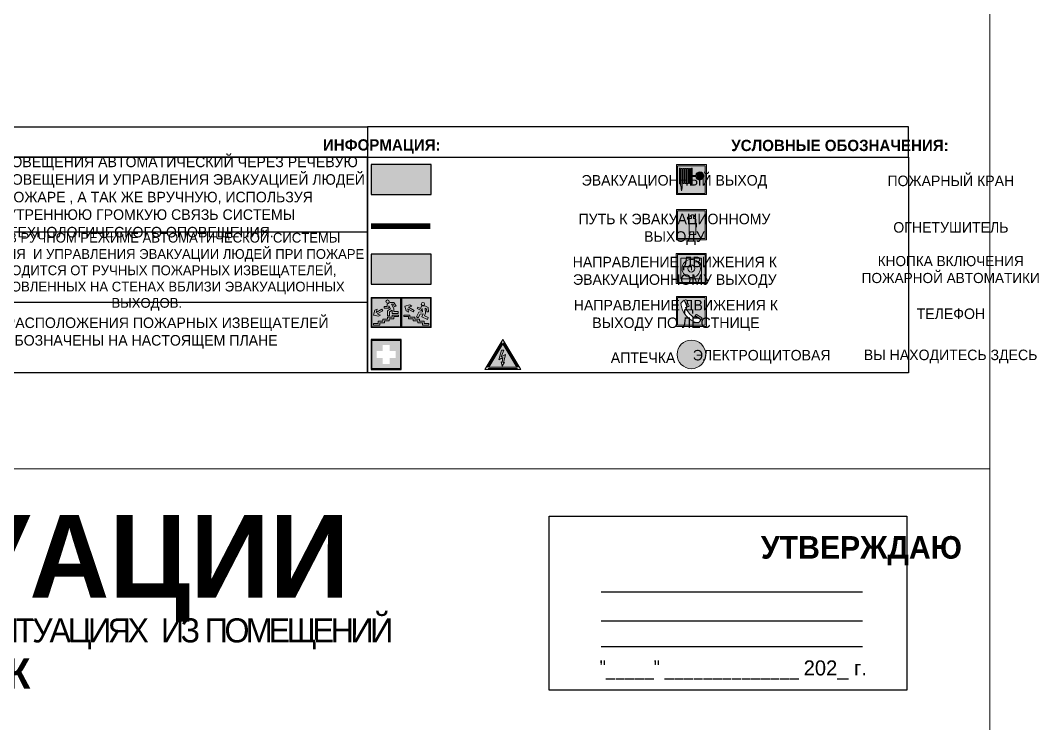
# Model space of a CAD drawing. Header units: millimetres. Extents: x 13114 to 67229, y 22859 to 38520.
# Drawn here: x 32596.1 to 32866.7, y 35090.3 to 35277.3 of the extents above; entities that cross this region are included whole.
import ezdxf

# ---------------------------------------------------------------- set-up
doc = ezdxf.new("R2010")
doc.units = ezdxf.units.MM
doc.layers.add('План_Штампы', color=7, linetype='Continuous')
doc.styles.add('обычный', font='arial.ttf')

# ---------------------------------------------------------------- blocks, each defined once
blk = doc.blocks.new('A$C3E6D3DDE')
at = {"lineweight": 5}
h = blk.add_hatch(color=40, dxfattribs=at)
h.paths.add_polyline_path([(24.1, 1.45), (16.46, -11.35), (31.74, -11.35)])
h.paths.add_polyline_path([(24.09, -0.46), (30.03, -10.41), (18.14, -10.41)], flags=16)
h.paths.add_polyline_path([(24.54, -3.08), (23.41, -6.02), (25.13, -5.01), (24.33, -8.5), (24.82, -8.27), (23.79, -9.86), (23.4, -8.04), (23.8, -8.43), (24.04, -6.29), (22.39, -7.25), (23.44, -3.08)], flags=0)
h = blk.add_hatch(color=256, dxfattribs=at)
h.paths.add_polyline_path([(24.37, 0.03, 0.567511), (23.82, 0.03), (17.59, -10.4, 0.582454), (17.86, -10.88), (30.32, -10.88, 0.582149), (30.6, -10.4)])
h.paths.add_polyline_path([(24.09, -0.46), (18.14, -10.41), (30.03, -10.41)], flags=16)
h.paths.add_polyline_path([(24.54, -3.08), (23.41, -6.02), (25.13, -5.01), (24.33, -8.5), (24.82, -8.27), (23.79, -9.86), (23.4, -8.04), (23.8, -8.43), (24.04, -6.29), (22.39, -7.25), (23.44, -3.08)], flags=0)
h = blk.add_hatch(color=40, dxfattribs=at)
h.paths.add_polyline_path([(24.09, -0.46), (18.14, -10.41), (30.03, -10.41)])
h.paths.add_polyline_path([(24.82, -8.27), (23.79, -9.86), (23.4, -8.04), (23.8, -8.43), (24.04, -6.29), (22.39, -7.25), (23.44, -3.08), (24.54, -3.08), (23.41, -6.02), (25.13, -5.01), (24.33, -8.5)], flags=16)
at = {"color": 40, "lineweight": 5}
for p, q in [((16.46, -11.35), (24.1, 1.45)), ((24.1, 1.45), (31.74, -11.35))]:
    blk.add_line(p, q, dxfattribs=at)
at = {"lineweight": 5}
for p, q in [((17.59, -10.4), (23.82, 0.03)), ((24.37, 0.03), (30.6, -10.4)), ((18.14, -10.41), (24.09, -0.46)), ((23.44, -3.08), (22.39, -7.25)), ((23.41, -6.02), (24.54, -3.08)), ((24.54, -3.08), (23.44, -3.08)), ((24.09, -0.46), (30.03, -10.41)), ((22.39, -7.25), (24.04, -6.29)), ((23.8, -8.43), (23.4, -8.04)), ((23.4, -8.04), (23.79, -9.86)), ((25.13, -5.01), (23.41, -6.02)), ((23.79, -9.86), (24.82, -8.27)), ((24.04, -6.29), (23.8, -8.43)), ((24.33, -8.5), (25.13, -5.01)), ((24.82, -8.27), (24.33, -8.5)), ((17.86, -10.88), (30.32, -10.88)), ((18.14, -10.41), (30.03, -10.41))]:
    blk.add_line(p, q, dxfattribs=at)
at = {"color": 50, "lineweight": 5}
blk.add_line((31.74, -11.35), (16.46, -11.35), dxfattribs=at)
blk = doc.blocks.new('A$C7B4425F7')
at = {"true_color": 0xffffff}
blk.add_hatch(color=7, dxfattribs=at).paths.add_polyline_path([(0, 0), (-16, 0), (-16, -8), (0, -8)])
h = blk.add_hatch(color=126)
h.paths.add_polyline_path([(-0.2, -0.2), (-15.8, -0.2), (-15.8, -7.8), (-0.2, -7.8)])
h.paths.add_polyline_path([(-11.76, -2.03), (-11.76, -3.66), (-11.17, -3.66, -0.568275), (-11.17, -6.18), (-12.58, -6.18), (-12.58, -2.03)], flags=16)
h.paths.add_polyline_path([(-13.33, -4.12, -0.495768), (-13.59, -6.18), (-15.03, -6.18), (-15.03, -2.03), (-13.59, -2.03, -0.487973)], flags=16)
h.paths.add_polyline_path([(-10.25, -2.03), (-9.48, -2.03), (-9.48, -6.18), (-10.25, -6.18)], flags=16)
h.paths.add_polyline_path([(-13.84, -3.69), (-14.24, -3.69), (-14.24, -3.03), (-13.9, -3.03, -0.692621)], flags=0)
h.paths.add_polyline_path([(-9.15, -2.03), (-8.4, -2.03), (-8.04, -3.07), (-7.68, -2.03), (-6.93, -2.03), (-7.64, -4.1), (-6.93, -6.18), (-7.68, -6.18), (-8.04, -5.14), (-8.4, -6.18), (-9.15, -6.18), (-8.44, -4.1)], flags=16)
h.paths.add_polyline_path([(-11.76, -4.46), (-11.42, -4.46, -0.692621), (-11.36, -5.12), (-11.76, -5.12)], flags=0)
h.paths.add_polyline_path([(-13.9, -5.2), (-14.24, -5.2), (-14.24, -4.55), (-13.84, -4.55, -0.708038)], flags=0)
edge = h.paths.add_edge_path(flags=16)
edge.add_ellipse((-5.51, -4.08), major_axis=(0, 2.05), ratio=0.586184, start_angle=0, end_angle=360)
edge = h.paths.add_edge_path(flags=0)
edge.add_ellipse((-5.51, -4.08), major_axis=(0, 1.14), ratio=0.454828, start_angle=0, end_angle=360)
h.paths.add_polyline_path([(-4.13, -4.96, 0.377264), (-3.48, -4.52, 0.0555), (-3.16, -2.03), (-1.66, -2.03), (-1.66, -4.96), (-0.96, -4.96), (-0.96, -7.01), (-1.75, -7.01), (-1.75, -6.18), (-3.3, -6.18), (-3.3, -7.02), (-4.13, -7.02)], flags=16)
h.paths.add_polyline_path([(-2.73, -2.91), (-2.28, -2.91), (-2.28, -4.96), (-3.05, -4.96, 0.079136)], flags=0)
at = {"color": 126}
blk.add_lwpolyline([(-16, -8), (0, -8), (0, 0), (-16, 0)], close=True, dxfattribs=at)
blk = doc.blocks.new('A$C37112FD5')
at = {"true_color": 0xf5f5ff}
h = blk.add_hatch(color=7, dxfattribs=at)
h.dxf.hatch_style = 1
h.paths.add_polyline_path([(12.8, -7.4), (0, -7.4), (0, -20.2), (12.8, -20.2)])
h.paths.add_polyline_path([(12.29, -7.91), (12.29, -19.69), (0.51, -19.69), (0.51, -7.91)], flags=16)
h.paths.add_polyline_path([(4.98, -9.04, -0.42597), (5.17, -9.22), (5.17, -12.25), (5.17, -15.29, -0.432244), (4.98, -15.47), (4.83, -15.47, -0.42597), (4.64, -15.29), (4.64, -12.25), (4.64, -9.22, -0.432244), (4.83, -9.04)], flags=0)
h.paths.add_polyline_path([(4.28, -9.22), (4.28, -12.25), (4.28, -15.29, -0.432244), (4.09, -15.47), (3.94, -15.47, -0.42597), (3.75, -15.29), (3.75, -12.25), (3.75, -9.22, -0.432244), (3.94, -9.04), (4.09, -9.04, -0.42597)], flags=0)
h.paths.add_polyline_path([(5.72, -9.04), (5.87, -9.04, -0.42597), (6.06, -9.22), (6.06, -12.25), (6.06, -15.29, -0.432244), (5.87, -15.47), (5.72, -15.47, -0.42597), (5.53, -15.29), (5.53, -12.25), (5.53, -9.22, -0.432244)], flags=0)
h.paths.add_polyline_path([(6.42, -8.9), (6.5, -8.9, -0.42597), (6.69, -9.08), (6.69, -12.03), (8.21, -12.03, -15.824349), (8.21, -12.47), (6.69, -12.47), (6.69, -15.42, -0.432244), (6.5, -15.6), (6.42, -15.6)], flags=0)
h.paths.add_polyline_path([(3.39, -9.22), (3.39, -12.25), (3.39, -15.29, -0.432244), (3.2, -15.47), (3.05, -15.47, -0.42597), (2.85, -15.29), (2.85, -12.25), (2.85, -9.22, -0.432244), (3.05, -9.04), (3.2, -9.04, -0.42597)], flags=0)
h.paths.add_polyline_path([(2.5, -9.22), (2.5, -16.71), (1.96, -16.71), (1.96, -9.22, -0.432244), (2.15, -9.04), (2.31, -9.04, -0.42597)], flags=0)
h.paths.add_polyline_path([(1.61, -8.9), (1.61, -15.6), (1.57, -15.6, -0.42597), (1.37, -15.42), (1.37, -12.03), (1.37, -9.09, -0.432244), (1.57, -8.9)], flags=0)
h.paths.add_polyline_path([(9.76, -10.81), (9.76, -12.03), (8.49, -12.03, -0.336371)], flags=0)
h.paths.add_polyline_path([(8.49, -12.47), (9.76, -12.47), (9.76, -13.7, -0.336371)], flags=0)
h.paths.add_polyline_path([(10.11, -10.81, -0.336371), (11.38, -12.03), (10.11, -12.03)], flags=0)
h.paths.add_polyline_path([(10.11, -12.47), (11.38, -12.47, -0.336371), (10.11, -13.7)], flags=0)
h.paths.add_polyline_path([(2.5, -16.84), (2.5, -17.05), (1.97, -17.05), (1.97, -16.84)], flags=0)
h.paths.add_polyline_path([(2.5, -17.24, -0.033778), (2.24, -18.6, -0.033778), (1.97, -17.24)], flags=0)
h = blk.add_hatch(color=242)
h.dxf.hatch_style = 1
h.paths.add_polyline_path([(12.29, -7.91), (0.51, -7.91), (0.51, -19.69), (12.29, -19.69)])
h.paths.add_polyline_path([(6.42, -15.6), (6.42, -8.9), (6.5, -8.9, -0.42597), (6.69, -9.08), (6.69, -12.03), (8.21, -12.03, -15.824349), (8.21, -12.47), (6.69, -12.47), (6.69, -15.42, -0.432244), (6.5, -15.6)], flags=16)
h.paths.add_polyline_path([(5.87, -15.47), (5.72, -15.47, -0.42597), (5.53, -15.29), (5.53, -12.25), (5.53, -9.22, -0.432244), (5.72, -9.04), (5.87, -9.04, -0.42597), (6.06, -9.22), (6.06, -12.25), (6.06, -15.29, -0.432244)], flags=16)
h.paths.add_polyline_path([(4.98, -15.47), (4.83, -15.47, -0.42597), (4.64, -15.29), (4.64, -12.25), (4.64, -9.22, -0.432244), (4.83, -9.04), (4.98, -9.04, -0.42597), (5.17, -9.22), (5.17, -12.25), (5.17, -15.29, -0.432244)], flags=16)
h.paths.add_polyline_path([(4.09, -15.47), (3.94, -15.47, -0.42597), (3.75, -15.29), (3.75, -12.25), (3.75, -9.22, -0.432244), (3.94, -9.04), (4.09, -9.04, -0.42597), (4.28, -9.22), (4.28, -12.25), (4.28, -15.29, -0.432244)], flags=16)
h.paths.add_polyline_path([(3.2, -15.47), (3.05, -15.47, -0.42597), (2.85, -15.29), (2.85, -12.25), (2.85, -9.22, -0.432244), (3.05, -9.04), (3.2, -9.04, -0.42597), (3.39, -9.22), (3.39, -12.25), (3.39, -15.29, -0.432244)], flags=16)
h.paths.add_polyline_path([(2.5, -17.05), (1.97, -17.05), (1.97, -16.84), (2.5, -16.84)], flags=16)
h.paths.add_polyline_path([(2.5, -17.24, -0.033778), (2.24, -18.6, -0.033778), (1.97, -17.24)], flags=16)
h.paths.add_polyline_path([(2.5, -16.71), (1.96, -16.71), (1.96, -9.22, -0.432244), (2.15, -9.04), (2.31, -9.04, -0.42597), (2.5, -9.22)], flags=16)
h.paths.add_polyline_path([(1.61, -15.6), (1.57, -15.6, -0.42597), (1.37, -15.42), (1.37, -12.03), (1.37, -9.09, -0.432244), (1.57, -8.9), (1.61, -8.9)], flags=16)
h.paths.add_polyline_path([(8.49, -12.47), (9.76, -12.47), (9.76, -13.7, -0.336371)], flags=0)
h.paths.add_polyline_path([(10.11, -13.7), (10.11, -12.47), (11.38, -12.47, -0.336371)], flags=0)
h.paths.add_polyline_path([(8.49, -12.03, -0.336371), (9.76, -10.81), (9.76, -12.03)], flags=0)
h.paths.add_polyline_path([(10.11, -12.03), (10.11, -10.81, -0.336371), (11.38, -12.03)], flags=0)
h = blk.add_hatch(color=7, dxfattribs=at)
h.dxf.hatch_style = 1
h.paths.add_polyline_path([(1.61, -8.9), (1.57, -8.9, 0.432244), (1.37, -9.09), (1.37, -12.03), (1.37, -15.42, 0.42597), (1.57, -15.6), (1.61, -15.6)])
h.paths.add_polyline_path([(2.5, -9.22, 0.42597), (2.31, -9.04), (2.15, -9.04, 0.432244), (1.96, -9.22), (1.96, -16.71), (2.5, -16.71)])
h.paths.add_polyline_path([(2.5, -16.84), (1.97, -16.84), (1.97, -17.05), (2.5, -17.05)])
h.paths.add_polyline_path([(2.5, -17.24), (1.97, -17.24, 0.033778), (2.24, -18.6, 0.033778)])
h.paths.add_polyline_path([(3.39, -12.25), (3.39, -9.22, 0.42597), (3.2, -9.04), (3.05, -9.04, 0.432244), (2.85, -9.22), (2.85, -12.25), (2.85, -15.29, 0.42597), (3.05, -15.47), (3.2, -15.47, 0.432244), (3.39, -15.29)])
h.paths.add_polyline_path([(4.28, -12.25), (4.28, -9.22, 0.42597), (4.09, -9.04), (3.94, -9.04, 0.432244), (3.75, -9.22), (3.75, -12.25), (3.75, -15.29, 0.42597), (3.94, -15.47), (4.09, -15.47, 0.432244), (4.28, -15.29)])
h.paths.add_polyline_path([(5.17, -12.25), (5.17, -9.22, 0.42597), (4.98, -9.04), (4.83, -9.04, 0.432244), (4.64, -9.22), (4.64, -12.25), (4.64, -15.29, 0.42597), (4.83, -15.47), (4.98, -15.47, 0.432244), (5.17, -15.29)])
h.paths.add_polyline_path([(6.06, -12.25), (6.06, -9.22, 0.42597), (5.87, -9.04), (5.72, -9.04, 0.432244), (5.53, -9.22), (5.53, -12.25), (5.53, -15.29, 0.42597), (5.72, -15.47), (5.87, -15.47, 0.432244), (6.06, -15.29)])
h.paths.add_polyline_path([(6.69, -12.47), (8.21, -12.47, 15.824349), (8.21, -12.03), (6.69, -12.03), (6.69, -9.08, 0.42597), (6.5, -8.9), (6.42, -8.9), (6.42, -15.6), (6.5, -15.6, 0.432244), (6.69, -15.42)])
h.paths.add_polyline_path([(8.49, -12.47), (9.76, -12.47), (9.76, -13.7, -0.336371)], flags=16)
h.paths.add_polyline_path([(8.49, -12.03, -0.336371), (9.76, -10.81), (9.76, -12.03)], flags=16)
h.paths.add_polyline_path([(10.11, -12.47), (11.38, -12.47, -0.336371), (10.11, -13.7)], flags=16)
h.paths.add_polyline_path([(10.11, -12.03), (10.11, -10.81, -0.336371), (11.38, -12.03)], flags=16)
h = blk.add_hatch(color=242)
h.dxf.hatch_style = 1
h.paths.add_polyline_path([(9.76, -10.81, 0.336371), (8.49, -12.03), (9.76, -12.03)])
h.paths.add_polyline_path([(10.11, -10.81), (10.11, -12.03), (11.38, -12.03, 0.336371)])
h.paths.add_polyline_path([(11.38, -12.47), (10.11, -12.47), (10.11, -13.7, 0.336371)])
h.paths.add_polyline_path([(9.76, -12.47), (8.49, -12.47, 0.336371), (9.76, -13.7)])
at = {"color": 242, "lineweight": 5}
for p, q in [((0, -20.2), (0, -7.4)), ((0, -7.4), (12.8, -7.4)), ((12.8, -20.2), (12.8, -7.4)), ((1.37, -12.03), (1.37, -9.08)), ((1.37, -12.03), (1.37, -15.42)), ((1.57, -8.9), (1.61, -8.9)), ((1.61, -8.9), (1.61, -15.6)), ((1.96, -16.71), (1.96, -9.22)), ((2.15, -9.04), (2.31, -9.04)), ((2.5, -16.71), (2.5, -9.22)), ((2.85, -12.25), (2.85, -9.22)), ((2.85, -12.25), (2.85, -15.29)), ((3.05, -9.04), (3.2, -9.04)), ((3.39, -12.25), (3.39, -9.22)), ((3.39, -12.25), (3.39, -15.29)), ((3.75, -12.25), (3.75, -9.22)), ((3.75, -12.25), (3.75, -15.29)), ((3.94, -9.04), (4.09, -9.04)), ((4.28, -12.25), (4.28, -9.22)), ((4.28, -12.25), (4.28, -15.29)), ((4.64, -12.25), (4.64, -9.22)), ((4.64, -12.25), (4.64, -15.29)), ((4.83, -9.04), (4.98, -9.04)), ((5.17, -12.25), (5.17, -9.22)), ((5.17, -12.25), (5.17, -15.29)), ((5.53, -12.25), (5.53, -9.22)), ((5.53, -12.25), (5.53, -15.29)), ((5.72, -9.04), (5.87, -9.04)), ((6.06, -12.25), (6.06, -9.22)), ((6.06, -12.25), (6.06, -15.29)), ((6.42, -8.9), (6.42, -15.6)), ((6.5, -8.9), (6.42, -8.9)), ((6.69, -12.03), (6.69, -9.08)), ((8.21, -12.03), (6.69, -12.03)), ((8.21, -12.47), (6.69, -12.47)), ((6.69, -12.47), (6.69, -15.42)), ((9.76, -12.03), (8.49, -12.03)), ((9.76, -12.47), (8.49, -12.47)), ((9.76, -10.81), (9.76, -12.03)), ((9.76, -12.47), (9.76, -13.7)), ((10.11, -10.81), (10.11, -12.03)), ((11.38, -12.03), (10.11, -12.03)), ((11.38, -12.47), (10.11, -12.47)), ((10.11, -12.47), (10.11, -13.7)), ((1.57, -15.6), (1.61, -15.6)), ((1.96, -16.71), (2.5, -16.71)), ((1.97, -16.84), (2.5, -16.84)), ((1.97, -17.05), (1.97, -16.84)), ((2.5, -17.05), (1.97, -17.05)), ((1.97, -17.24), (2.5, -17.24)), ((2.5, -16.84), (2.5, -17.05)), ((3.05, -15.47), (3.2, -15.47)), ((3.94, -15.47), (4.09, -15.47)), ((4.83, -15.47), (4.98, -15.47)), ((5.72, -15.47), (5.87, -15.47)), ((6.42, -15.6), (6.5, -15.6)), ((0, -20.2), (12.8, -20.2))]:
    blk.add_line(p, q, dxfattribs=at)
blk.add_lwpolyline([(0.51, -7.91), (12.29, -7.91), (12.29, -19.69), (0.51, -19.69)], close=True, dxfattribs=at)
for centre, radius, start, end in [((1.56, -9.09), 0.182, 87.1027, 180.6071), ((2.15, -9.22), 0.182, 87.1027, 180.6071), ((2.32, -9.22), 0.182, 359.3929, 92.8973), ((3.04, -9.22), 0.182, 87.1027, 180.6071), ((3.21, -9.22), 0.182, 359.3929, 92.8973), ((3.93, -9.22), 0.182, 87.1027, 180.6071), ((4.1, -9.22), 0.182, 359.3929, 92.8973), ((4.82, -9.22), 0.182, 87.1027, 180.6071), ((4.99, -9.22), 0.182, 359.3929, 92.8973), ((5.71, -9.22), 0.182, 87.1027, 180.6071), ((5.88, -9.22), 0.182, 359.3929, 92.8973), ((6.51, -9.09), 0.182, 359.3929, 92.8973), ((9.93, -12.25), 1.74, 187.2319, 172.7681), ((9.93, -12.25), 1.46, 96.9927, 171.3585), ((9.93, -12.25), 1.46, 188.6415, 263.0073), ((9.93, -12.25), 1.46, 8.6415, 83.0073), ((9.93, -12.25), 1.46, 276.9927, 351.3585), ((1.56, -15.42), 0.182, 179.3929, 272.8973), ((12.17, -15.98), 10.27, 187.041, 194.7793), ((-7.7, -15.98), 10.27, 345.2207, 352.959), ((3.04, -15.29), 0.182, 179.3929, 272.8973), ((3.21, -15.29), 0.182, 267.1027, 0.6071), ((3.93, -15.29), 0.182, 179.3929, 272.8973), ((4.1, -15.29), 0.182, 267.1027, 0.6071), ((4.82, -15.29), 0.182, 179.3929, 272.8973), ((4.99, -15.29), 0.182, 267.1027, 0.6071), ((5.71, -15.29), 0.182, 179.3929, 272.8973), ((5.88, -15.29), 0.182, 267.1027, 0.6071), ((6.51, -15.42), 0.182, 267.1027, 0.6071)]:
    blk.add_arc(centre, radius, start, end, dxfattribs=at)
blk = doc.blocks.new('A$C18900ED3')
h = blk.add_hatch(color=126)
h.paths.add_polyline_path([(-0.18, -0.18), (-7.02, -0.18), (-7.02, -7.02), (-0.18, -7.02)])
h.paths.add_polyline_path([(-5.89, -4.46), (-5.89, -2.77), (-4.46, -2.77), (-4.46, -1.31), (-2.77, -1.31), (-2.77, -2.77), (-1.33, -2.77), (-1.33, -4.46), (-2.77, -4.46), (-2.77, -5.89), (-4.46, -5.89), (-4.46, -4.46)], flags=16)
at = {"color": 126}
for p, q in [((-7.2, 0), (-7.2, -7.2)), ((0, 0), (-7.2, 0)), ((0, -7.2), (0, 0)), ((-7.02, -7.02), (-7.02, -0.18)), ((-7.02, -0.18), (-0.18, -0.18)), ((-0.18, -0.18), (-0.18, -7.02)), ((-7.2, -7.2), (0, -7.2)), ((-0.18, -7.02), (-7.02, -7.02))]:
    blk.add_line(p, q, dxfattribs=at)
blk = doc.blocks.new('A$C7B8C2D5B')
at = {"lineweight": 0}
h = blk.add_hatch(color=5, dxfattribs=at)
h.dxf.hatch_style = 1
h.paths.add_polyline_path([(1.4, -3.02, 1), (-2.11, -3.02, 1)])
at = {"color": 5, "lineweight": 0}
blk.add_circle((-0.36, -3.02), 1.75, dxfattribs=at)
blk = doc.blocks.new('A$C456E1F9C')
at = {"lineweight": 5}
h = blk.add_hatch(color=242, dxfattribs=at)
h.paths.add_polyline_path([(0.51, -1.47), (0.51, -13.26), (12.29, -13.26), (12.29, -1.47)])
h.paths.add_polyline_path([(5.42, -4.95, -0.254479), (4.78, -5.4), (3.52, -2.53, -0.209735), (4.23, -2.4)], flags=16)
h.paths.add_polyline_path([(8.53, -8.6), (10.87, -10.17), (10.54, -10.76), (8.03, -9.13, -0.192251)], flags=16)
h.paths.add_polyline_path([(4.61, -5.49, 0.005518), (3.87, -5.72, 0.128647), (7.49, -10.01, 0.00809), (7.83, -9.33), (10.47, -10.97, -0.16736), (8.99, -12.25, -0.327862), (1.95, -3.95, -0.166952), (3.36, -2.62)], flags=16)
at = {"color": 242, "lineweight": 5}
for p, q in [((0, -13.77), (0, -0.97)), ((12.8, -0.97), (0, -0.97)), ((4.61, -5.49), (3.36, -2.62)), ((3.52, -2.53), (4.78, -5.4)), ((4.23, -2.4), (5.42, -4.95)), ((12.8, -13.77), (12.8, -0.97)), ((10.81, -10.12), (8.53, -8.6)), ((7.83, -9.33), (10.47, -10.97)), ((8.03, -9.13), (10.54, -10.76)), ((10.54, -10.76), (10.8, -10.3)), ((10.8, -10.3), (10.81, -10.12)), ((0, -13.77), (12.8, -13.77))]:
    blk.add_line(p, q, dxfattribs=at)
blk.add_lwpolyline([(0.51, -1.47), (12.29, -1.47), (12.29, -13.26), (0.51, -13.26)], close=True, dxfattribs=at)
for centre, radius, start, end in [((4.59, -5.34), 2.99, 114.2845, 152.1974), ((11.12, -3.31), 9.19, 183.9915, 256.6009), ((4.02, -3.27), 0.891, 76.3284, 123.7092), ((14.98, -39.1), 35.17, 107.1487, 108.4135), ((13.86, -0.94), 11.08, 205.5536, 234.8762), ((4.68, -4.59), 0.824, 276.9621, 334.0723), ((8.94, -9.5), 0.989, 114.4092, 157.9388), ((-13.31, 0.8), 23.44, 332.5487, 334.4027), ((7.87, -9.46), 3, 291.9291, 329.9329)]:
    blk.add_arc(centre, radius, start, end, dxfattribs=at)
blk = doc.blocks.new('вниз 3')
at = {"lineweight": 0, "true_color": 0xffffff}
h = blk.add_hatch(color=7, dxfattribs=at)
h.dxf.hatch_style = 1
h.paths.add_polyline_path([(40997.5, -4475.69), (40997.25, -4475.28), (40995.76, -4476.15), (40995.97, -4475.23), (40995.39, -4475.56), (40995.05, -4476.83), (40996.33, -4477.17), (40996.91, -4476.83), (40996, -4476.55)], flags=0)
h.paths.add_polyline_path([(40999.81, -4473.95), (41000.22, -4473.95), (41000.64, -4474.67), (41001.03, -4474.43), (41000.46, -4473.49), (41000.42, -4473.49), (40999.43, -4473.49), (40998.68, -4473.92), (40998.68, -4474.57), (40997.88, -4474.57), (40997.88, -4475), (40999.14, -4475), (40999.14, -4474.43), (40999.14, -4474.38), (40999.59, -4475.15), (40998.72, -4475.67), (40998.72, -4477.06), (40999.24, -4477.06), (40999.24, -4475.96), (40999.95, -4475.56), (40999.95, -4476.43), (41001.61, -4476.43), (41001.61, -4475.88), (41000.47, -4475.88), (41000.47, -4475.12)], flags=0)
h.paths.add_polyline_path([(40999.2, -4473.24, 1), (40998.35, -4473.24, 1)], flags=0)
h.paths.add_polyline_path([(41000.46, -4477.26), (41001.69, -4477.26), (41001.69, -4476.84), (41000.03, -4476.84), (41000.03, -4477.39), (40998.78, -4477.39), (40998.78, -4477.95), (40997.53, -4477.95), (40997.53, -4478.5), (40996.29, -4478.5), (40996.29, -4479.06), (40995.05, -4479.06), (40995.05, -4479.48), (40995.29, -4479.48), (40996.72, -4479.48), (40996.72, -4478.92), (40997.97, -4478.92), (40997.97, -4478.36), (40999.2, -4478.36), (40999.2, -4477.81), (41000.46, -4477.81)], flags=0)
h.paths.add_polyline_path([(41002.37, -4472.17), (40994.37, -4472.17), (40994.37, -4480.17), (41002.37, -4480.17)])
h.paths.add_polyline_path([(41002.16, -4479.96), (40994.57, -4479.96), (40994.57, -4472.37), (41002.16, -4472.37)], flags=16)
h.paths.add_polyline_path([(41001.61, -4475.88), (41001.61, -4476.43), (40999.95, -4476.43), (40999.95, -4475.56), (40999.24, -4475.96), (40999.24, -4477.06), (40998.72, -4477.06), (40998.72, -4475.67), (40999.59, -4475.15), (40999.14, -4474.38), (40999.14, -4474.43), (40999.14, -4475), (40997.88, -4475), (40997.88, -4474.57), (40998.68, -4474.57), (40998.68, -4473.92), (40999.43, -4473.49), (41000.42, -4473.49), (41000.46, -4473.49), (41001.03, -4474.43), (41000.64, -4474.67), (41000.22, -4473.95), (40999.81, -4473.95), (41000.47, -4475.12), (41000.47, -4475.88)], flags=0)
h.paths.add_polyline_path([(41001.69, -4476.84), (41001.69, -4477.26), (41000.46, -4477.26), (41000.46, -4477.81), (40999.2, -4477.81), (40999.2, -4478.36), (40997.97, -4478.36), (40997.97, -4478.92), (40996.72, -4478.92), (40996.72, -4479.48), (40995.05, -4479.48), (40995.05, -4479.06), (40996.29, -4479.06), (40996.29, -4478.5), (40997.53, -4478.5), (40997.53, -4477.95), (40998.78, -4477.95), (40998.78, -4477.39), (41000.03, -4477.39), (41000.03, -4476.84)], flags=0)
h.paths.add_polyline_path([(40998.35, -4473.24, -1), (40999.2, -4473.24, -1)], flags=0)
h.paths.add_polyline_path([(40997.5, -4475.69), (40996, -4476.55), (40996.91, -4476.83), (40996.33, -4477.17), (40995.05, -4476.83), (40995.39, -4475.56), (40995.97, -4475.23), (40995.76, -4476.15), (40997.25, -4475.28)], flags=0)
at = {"lineweight": 0}
h = blk.add_hatch(color=126, dxfattribs=at)
h.dxf.hatch_style = 1
h.paths.add_polyline_path([(41002.16, -4472.37), (40994.57, -4472.37), (40994.57, -4479.96), (41002.16, -4479.96)])
h.paths.add_polyline_path([(40995.97, -4475.23), (40995.76, -4476.15), (40997.25, -4475.28), (40997.5, -4475.69), (40996, -4476.55), (40996.91, -4476.83), (40996.33, -4477.17), (40995.05, -4476.83), (40995.39, -4475.56)], flags=16)
h.paths.add_polyline_path([(40997.88, -4474.57), (40998.68, -4474.57), (40998.68, -4473.92), (40999.43, -4473.49), (41000.42, -4473.49), (41000.46, -4473.49), (41001.03, -4474.43), (41000.64, -4474.67), (41000.22, -4473.95), (40999.81, -4473.95), (41000.47, -4475.12), (41000.47, -4475.88), (41001.61, -4475.88), (41001.61, -4476.43), (40999.95, -4476.43), (40999.95, -4475.56), (40999.24, -4475.96), (40999.24, -4477.06), (40998.72, -4477.06), (40998.72, -4475.67), (40999.59, -4475.15), (40999.14, -4474.38), (40999.14, -4474.43), (40999.14, -4475), (40997.88, -4475)], flags=16)
h.paths.add_polyline_path([(40998.35, -4473.24, -1), (40999.2, -4473.24, -1)], flags=16)
h.paths.add_polyline_path([(40997.53, -4477.95), (40998.78, -4477.95), (40998.78, -4477.39), (41000.03, -4477.39), (41000.03, -4476.84), (41001.69, -4476.84), (41001.69, -4477.26), (41000.46, -4477.26), (41000.46, -4477.81), (40999.2, -4477.81), (40999.2, -4478.36), (40997.97, -4478.36), (40997.97, -4478.92), (40996.72, -4478.92), (40996.72, -4479.48), (40995.05, -4479.48), (40995.05, -4479.06), (40996.29, -4479.06), (40996.29, -4478.5), (40997.53, -4478.5)], flags=16)
at = {"lineweight": 0, "true_color": 0xffffff}
h = blk.add_hatch(color=7, dxfattribs=at)
h.dxf.hatch_style = 1
h.paths.add_polyline_path([(40999.2, -4473.24, 1), (40998.35, -4473.24, 1)])
h.paths.add_polyline_path([(40999.81, -4473.95), (41000.22, -4473.95), (41000.64, -4474.67), (41001.03, -4474.43), (41000.46, -4473.49), (41000.42, -4473.49), (40999.43, -4473.49), (40998.68, -4473.92), (40998.68, -4474.57), (40997.88, -4474.57), (40997.88, -4475), (40999.14, -4475), (40999.14, -4474.43), (40999.14, -4474.38), (40999.59, -4475.15), (40998.72, -4475.67), (40998.72, -4477.06), (40999.24, -4477.06), (40999.24, -4475.96), (40999.95, -4475.56), (40999.95, -4476.43), (41001.61, -4476.43), (41001.61, -4475.88), (41000.47, -4475.88), (41000.47, -4475.12)])
h.paths.add_polyline_path([(40999.2, -4477.81), (41000.46, -4477.81), (41000.46, -4477.26), (41001.69, -4477.26), (41001.69, -4476.84), (41000.03, -4476.84), (41000.03, -4477.39), (40998.78, -4477.39), (40998.78, -4477.95), (40997.53, -4477.95), (40997.53, -4478.5), (40996.29, -4478.5), (40996.29, -4479.06), (40995.05, -4479.06), (40995.05, -4479.48), (40995.29, -4479.48), (40996.72, -4479.48), (40996.72, -4478.92), (40997.97, -4478.92), (40997.97, -4478.36), (40999.2, -4478.36)])
h.paths.add_polyline_path([(40997.5, -4475.69), (40997.25, -4475.28), (40995.76, -4476.15), (40995.97, -4475.23), (40995.39, -4475.56), (40995.05, -4476.83), (40996.33, -4477.17), (40996.91, -4476.83), (40996, -4476.55)])
at = {"color": 126, "lineweight": 0}
for points in [[(40994.37, -4472.17), (41002.37, -4472.17), (41002.37, -4480.17), (40994.37, -4480.17)], [(40994.57, -4472.37), (41002.16, -4472.37), (41002.16, -4479.96), (40994.57, -4479.96)]]:
    blk.add_lwpolyline(points, close=True, dxfattribs=at)
for points in [[(40995.05, -4476.83), (40995.39, -4475.56), (40995.97, -4475.23), (40995.76, -4476.15), (40997.25, -4475.28), (40997.5, -4475.69), (40996, -4476.55), (40996.91, -4476.83), (40996.33, -4477.17), (40995.05, -4476.83)], [(40999.14, -4474.43), (40999.14, -4475), (40997.88, -4475), (40997.88, -4474.57), (40998.68, -4474.57), (40998.68, -4473.92), (40999.43, -4473.49), (41000.42, -4473.49), (41000.46, -4473.49), (41001.03, -4474.43), (41000.64, -4474.67), (41000.22, -4473.95), (40999.81, -4473.95), (41000.47, -4475.12), (41000.47, -4475.88), (41001.61, -4475.88), (41001.61, -4476.43), (40999.95, -4476.43), (40999.95, -4475.56), (40999.24, -4475.96), (40999.24, -4477.06), (40998.72, -4477.06), (40998.72, -4475.67), (40999.59, -4475.15), (40999.14, -4474.38), (40999.14, -4474.43)], [(40995.29, -4479.48), (40995.05, -4479.48), (40995.05, -4479.06), (40996.29, -4479.06), (40996.29, -4478.5), (40997.53, -4478.5), (40997.53, -4477.95), (40998.78, -4477.95), (40998.78, -4477.39), (41000.03, -4477.39), (41000.03, -4476.84), (41001.69, -4476.84), (41001.69, -4477.26), (41000.46, -4477.26), (41000.46, -4477.81), (40999.2, -4477.81), (40999.2, -4478.36), (40997.97, -4478.36), (40997.97, -4478.92), (40996.72, -4478.92), (40996.72, -4479.48), (40995.05, -4479.48)]]:
    blk.add_lwpolyline(points, dxfattribs=at)
blk.add_circle((40998.77, -4473.24), 0.426, dxfattribs=at)
blk = doc.blocks.new('A$C54414219')
at = {"true_color": 0xffffff}
h = blk.add_hatch(color=7, dxfattribs=at)
h.paths.add_polyline_path([(2.39, -9.45), (2.39, -18.3), (11.23, -18.3), (11.23, -9.45)], flags=0)
h.paths.add_polyline_path([(10.71, -13.87, -1), (2.92, -13.87, -1)], flags=0)
h.paths.add_polyline_path([(8.3, -13.87, -1), (5.33, -13.87, -1)], flags=0)
h.paths.add_polyline_path([(0.41, -7.47), (0.41, -20.27), (13.21, -20.27), (13.21, -7.47)])
h.paths.add_polyline_path([(0.92, -19.77), (12.71, -19.77), (12.71, -7.98), (0.92, -7.98)], flags=16)
h.paths.add_polyline_path([(11.23, -9.45), (11.23, -18.3), (2.39, -18.3), (2.39, -9.45)], flags=0)
at = {"lineweight": 5}
h = blk.add_hatch(color=242, dxfattribs=at)
h.paths.add_polyline_path([(12.71, -7.98), (0.92, -7.98), (0.92, -19.77), (12.71, -19.77)])
h.paths.add_polyline_path([(11.23, -18.3), (2.39, -18.3), (2.39, -9.45), (11.23, -9.45)], flags=16)
h.paths.add_polyline_path([(10.71, -13.87, -1), (2.92, -13.87, -1)], flags=0)
h.paths.add_polyline_path([(8.3, -13.87, -1), (5.33, -13.87, -1)], flags=0)
at = {"true_color": 0xffffff}
h = blk.add_hatch(color=7, dxfattribs=at)
h.paths.add_polyline_path([(2.39, -9.45), (2.39, -18.3), (11.23, -18.3), (11.23, -9.45)])
h.paths.add_polyline_path([(10.71, -13.87, -1), (2.92, -13.87, -1)], flags=16)
h.paths.add_polyline_path([(8.3, -13.87, -1), (5.33, -13.87, -1)], flags=0)
at = {"lineweight": 5}
h = blk.add_hatch(color=242, dxfattribs=at)
h.paths.add_polyline_path([(2.92, -13.87, 1), (10.71, -13.87, 1)])
h.paths.add_polyline_path([(8.3, -13.87, -1), (5.33, -13.87, -1)], flags=16)
at = {"color": 242, "lineweight": 5}
for p, q in [((0.41, -20.27), (0.41, -7.47)), ((0.41, -7.47), (13.21, -7.47)), ((0.41, -7.47), (13.21, -7.47)), ((13.21, -20.27), (13.21, -7.47)), ((0.41, -20.27), (13.21, -20.27))]:
    blk.add_line(p, q, dxfattribs=at)
for points in [[(0.92, -7.98), (12.71, -7.98), (12.71, -19.77), (0.92, -19.77)], [(2.39, -9.45), (11.23, -9.45), (11.23, -18.3), (2.39, -18.3)]]:
    blk.add_lwpolyline(points, close=True, dxfattribs=at)
for radius in [3.89, 1.49]:
    blk.add_circle((6.81, -13.87), radius, dxfattribs=at)
blk = doc.blocks.new('A$C32E8229D')
at = {"true_color": 0xffffff}
blk.add_hatch(color=7, dxfattribs=at).paths.add_polyline_path([(0, 0), (0, -8), (16, -8), (16, 0)])
h = blk.add_hatch(color=126)
h.paths.add_polyline_path([(0.2, -0.2), (15.8, -0.2), (15.8, -7.8), (0.2, -7.8)])
h.paths.add_polyline_path([(13.49, -2.05), (12.08, -2.05), (11.37, -2.63, 0.162397), (11.29, -2.84), (11.29, -3.63), (10.35, -3.63), (10.35, -4.05), (11.68, -4.05), (11.68, -3.48), (12.26, -4.28), (11.29, -5.1), (11.29, -6.78), (11.85, -6.78), (11.85, -5.44), (12.8, -4.64), (12.8, -5.94), (14.46, -5.94), (14.46, -5.39), (13.45, -5.39), (13.45, -3.97), (12.46, -2.59), (13.15, -2.59), (13.69, -3.34), (14.18, -3)], flags=16)
h.paths.add_polyline_path([(10.74, -1.82, 1), (11.8, -1.82, 1)], flags=16)
h.paths.add_polyline_path([(9.39, -3.59), (5.99, -3.59), (6.56, -3.03), (5.91, -3.03), (5.1, -3.83), (5.91, -4.64), (6.56, -4.64), (5.99, -4.09), (9.39, -4.09)], flags=16)
h.paths.add_polyline_path([(4.29, -1.08), (1.72, -1.08), (1.72, -6.6), (4.29, -6.6)], flags=16)
at = {"color": 126}
blk.add_lwpolyline([(16, -8), (0, -8), (0, 0), (16, 0)], close=True, dxfattribs=at)
blk = doc.blocks.new('A$C3AD82952')
at = {"true_color": 0xf5f5ff}
h = blk.add_hatch(color=7, dxfattribs=at)
h.dxf.hatch_style = 1
h.paths.add_polyline_path([(8.21, 8.73, 0.414214), (7.89, 9.05), (7.22, 9.05), (7.22, 9.92), (7.59, 9.92, 1), (7.57, 10.36), (7.22, 10.36), (7.22, 10.6), (6.43, 10.6), (6.43, 10.36), (6.01, 10.36), (4.74, 9.59), (4.74, 8.69), (4.98, 8.73), (4.98, 9.26), (6.12, 9.91), (6.43, 9.91), (6.43, 9.05), (5.76, 9.05, 0.414214), (5.44, 8.73), (5.44, 2.2), (8.21, 2.2)], flags=0)
h.paths.add_polyline_path([(12.8, 12.8), (0, 12.8), (0, 0), (12.8, 0)])
h.paths.add_polyline_path([(0.51, 12.29), (12.29, 12.29), (12.29, 0.51), (0.51, 0.51)], flags=16)
h.paths.add_polyline_path([(4.74, 9.59), (6.01, 10.36), (6.43, 10.36), (6.43, 10.6), (7.22, 10.6), (7.22, 10.36), (7.59, 10.36, -0.94586), (7.59, 9.92), (7.22, 9.92), (7.22, 9.05), (7.89, 9.05, -0.414214), (8.21, 8.73), (8.21, 2.2), (5.44, 2.2), (5.44, 8.73, -0.414214), (5.76, 9.05), (6.43, 9.05), (6.43, 9.91), (6.12, 9.91), (4.98, 9.26), (4.98, 8.73), (4.74, 8.69)], flags=0)
h = blk.add_hatch(color=242)
h.dxf.hatch_style = 1
h.paths.add_polyline_path([(12.29, 12.29), (0.51, 12.29), (0.51, 0.51), (12.29, 0.51)])
h.paths.add_polyline_path([(4.74, 8.69), (4.74, 9.59), (6.01, 10.36), (6.43, 10.36), (6.43, 10.6), (7.22, 10.6), (7.22, 10.36), (7.59, 10.36, -0.94586), (7.59, 9.92), (7.22, 9.92), (7.22, 9.05), (7.89, 9.05, -0.414214), (8.21, 8.73), (8.21, 2.2), (5.44, 2.2), (5.44, 8.73, -0.414214), (5.76, 9.05), (6.43, 9.05), (6.43, 9.91), (6.12, 9.91), (4.98, 9.26), (4.98, 8.73)], flags=16)
h = blk.add_hatch(color=7, dxfattribs=at)
h.dxf.hatch_style = 1
h.paths.add_polyline_path([(8.21, 8.73, 0.414214), (7.89, 9.05), (7.22, 9.05), (7.22, 9.92), (7.59, 9.92, 1), (7.57, 10.36), (7.22, 10.36), (7.22, 10.6), (6.43, 10.6), (6.43, 10.36), (6.01, 10.36), (4.74, 9.59), (4.74, 8.69), (4.98, 8.73), (4.98, 9.26), (6.12, 9.91), (6.43, 9.91), (6.43, 9.05), (5.76, 9.05, 0.414214), (5.44, 8.73), (5.44, 2.2), (8.21, 2.2)])
at = {"color": 242, "lineweight": 5}
for p, q in [((0, 0), (0, 12.8)), ((0, 12.8), (12.8, 12.8)), ((6.01, 10.36), (4.74, 9.59)), ((4.74, 9.59), (4.74, 8.69)), ((4.74, 8.69), (4.98, 8.73)), ((4.98, 9.26), (6.12, 9.91)), ((4.98, 8.73), (4.98, 9.26)), ((5.44, 2.2), (5.44, 8.73)), ((5.76, 9.05), (6.43, 9.05)), ((6.01, 10.36), (6.43, 10.36)), ((6.12, 9.91), (6.43, 9.91)), ((7.22, 10.6), (6.43, 10.6)), ((6.43, 10.6), (6.43, 10.36)), ((6.43, 9.91), (6.43, 9.05)), ((7.22, 10.36), (7.22, 10.6)), ((7.59, 10.36), (7.22, 10.36)), ((7.22, 9.05), (7.22, 9.92)), ((7.59, 9.92), (7.22, 9.92)), ((7.89, 9.05), (7.22, 9.05)), ((8.21, 2.2), (8.21, 8.73)), ((12.8, 0), (12.8, 12.8)), ((0, 0), (12.8, 0)), ((5.44, 2.2), (8.21, 2.2))]:
    blk.add_line(p, q, dxfattribs=at)
blk.add_lwpolyline([(0.51, 12.29), (12.29, 12.29), (12.29, 0.51), (0.51, 0.51)], close=True, dxfattribs=at)
for centre, radius, start, end in [((5.76, 8.73), 0.32, 90, 180), ((7.58, 10.14), 0.223, 273.1875, 86.8125), ((7.89, 8.73), 0.32, 0, 90)]:
    blk.add_arc(centre, radius, start, end, dxfattribs=at)
blk = doc.blocks.new('вверх')
at = {"lineweight": 0, "true_color": 0xffffff}
h = blk.add_hatch(color=7, dxfattribs=at)
h.dxf.hatch_style = 1
h.paths.add_polyline_path([(40999.03, -4475.37), (41000.53, -4474.51), (40999.62, -4474.22), (41000.2, -4473.88), (41001.48, -4474.22), (41001.13, -4475.49), (41000.55, -4475.82), (41000.76, -4474.91), (40999.27, -4475.77)], flags=0)
h.paths.add_polyline_path([(40998.09, -4474.5), (40998.28, -4474.89), (40997.14, -4475.43), (40996.89, -4474.92), (40996.87, -4474.87), (40996.8, -4475.75), (40997.81, -4475.85), (40998.41, -4477.11), (40997.94, -4477.33), (40997.47, -4476.34), (40996.66, -4476.28), (40997.03, -4477.06), (40995.52, -4477.78), (40995.29, -4477.28), (40996.32, -4476.79), (40996, -4476.11), (40996.09, -4474.77), (40995.72, -4474.94), (40995.64, -4475.77), (40995.2, -4475.72), (40995.3, -4474.63), (40995.33, -4474.61), (40996.23, -4474.19), (40997.09, -4474.25), (40997.37, -4474.84)], flags=0)
h.paths.add_polyline_path([(40997.14, -4473.68, -1), (40996.29, -4473.68, -1)], flags=0)
h.paths.add_polyline_path([(41000.58, -4477.58), (41000.58, -4477.03), (41001.81, -4477.03), (41001.81, -4476.6), (41000.15, -4476.6), (41000.15, -4477.16), (40998.9, -4477.16), (40998.9, -4477.72), (40997.65, -4477.72), (40997.65, -4478.27), (40996.41, -4478.27), (40996.41, -4478.82), (40995.17, -4478.82), (40995.17, -4479.25), (40995.41, -4479.25), (40996.84, -4479.25), (40996.84, -4478.69), (40998.09, -4478.69), (40998.09, -4478.13), (40999.32, -4478.13), (40999.32, -4477.58)], flags=0)
h.paths.add_polyline_path([(41002.49, -4471.94), (40994.49, -4471.94), (40994.49, -4479.94), (41002.49, -4479.94)])
h.paths.add_polyline_path([(41002.28, -4479.72), (40994.69, -4479.72), (40994.69, -4472.14), (41002.28, -4472.14)], flags=16)
h.paths.add_polyline_path([(41001.81, -4476.6), (41001.81, -4477.03), (41000.58, -4477.03), (41000.58, -4477.58), (40999.32, -4477.58), (40999.32, -4478.13), (40998.09, -4478.13), (40998.09, -4478.69), (40996.84, -4478.69), (40996.84, -4479.25), (40995.17, -4479.25), (40995.17, -4478.82), (40996.41, -4478.82), (40996.41, -4478.27), (40997.65, -4478.27), (40997.65, -4477.72), (40998.9, -4477.72), (40998.9, -4477.16), (41000.15, -4477.16), (41000.15, -4476.6)], flags=0)
at = {"lineweight": 0}
h = blk.add_hatch(color=126, dxfattribs=at)
h.dxf.hatch_style = 1
h.paths.add_polyline_path([(40994.69, -4479.72), (41002.28, -4479.72), (41002.28, -4472.14), (40994.69, -4472.14)])
h.paths.add_polyline_path([(40999.03, -4475.37), (41000.53, -4474.51), (40999.62, -4474.22), (41000.2, -4473.88), (41001.48, -4474.22), (41001.13, -4475.49), (41000.55, -4475.82), (41000.76, -4474.91), (40999.27, -4475.77)], flags=16)
h.paths.add_polyline_path([(40997.09, -4474.25), (40997.37, -4474.84), (40998.09, -4474.5), (40998.28, -4474.89), (40997.14, -4475.43), (40996.89, -4474.92), (40996.87, -4474.87), (40996.8, -4475.75), (40997.81, -4475.85), (40998.41, -4477.11), (40997.94, -4477.33), (40997.47, -4476.34), (40996.66, -4476.28), (40997.03, -4477.06), (40995.52, -4477.78), (40995.29, -4477.28), (40996.32, -4476.79), (40996, -4476.11), (40996.09, -4474.77), (40995.72, -4474.94), (40995.64, -4475.77), (40995.2, -4475.72), (40995.3, -4474.63), (40995.33, -4474.61), (40996.23, -4474.19)], flags=16)
h.paths.add_polyline_path([(40996.29, -4473.68, -1), (40997.14, -4473.68, -1)], flags=16)
h.paths.add_polyline_path([(40997.65, -4477.72), (40998.9, -4477.72), (40998.9, -4477.16), (41000.15, -4477.16), (41000.15, -4476.6), (41001.81, -4476.6), (41001.81, -4477.03), (41000.58, -4477.03), (41000.58, -4477.58), (40999.32, -4477.58), (40999.32, -4478.13), (40998.09, -4478.13), (40998.09, -4478.69), (40996.84, -4478.69), (40996.84, -4479.25), (40995.17, -4479.25), (40995.17, -4478.82), (40996.41, -4478.82), (40996.41, -4478.27), (40997.65, -4478.27)], flags=16)
at = {"lineweight": 0, "true_color": 0xffffff}
h = blk.add_hatch(color=7, dxfattribs=at)
h.dxf.hatch_style = 1
h.paths.add_polyline_path([(40997.14, -4473.68, 1), (40996.29, -4473.68, 1)])
h.paths.add_polyline_path([(40998.28, -4474.89), (40998.09, -4474.5), (40997.37, -4474.84), (40997.09, -4474.25), (40996.23, -4474.19), (40995.33, -4474.61), (40995.3, -4474.63), (40995.2, -4475.72), (40995.64, -4475.77), (40995.72, -4474.94), (40996.09, -4474.77), (40996, -4476.11), (40996.32, -4476.79), (40995.29, -4477.28), (40995.52, -4477.78), (40997.03, -4477.06), (40996.66, -4476.28), (40997.47, -4476.34), (40997.94, -4477.33), (40998.41, -4477.11), (40997.81, -4475.85), (40996.8, -4475.75), (40996.87, -4474.87), (40996.89, -4474.92), (40997.14, -4475.43)])
h.paths.add_polyline_path([(40998.09, -4478.13), (40999.32, -4478.13), (40999.32, -4477.58), (41000.58, -4477.58), (41000.58, -4477.03), (41001.81, -4477.03), (41001.81, -4476.6), (41000.15, -4476.6), (41000.15, -4477.16), (40998.9, -4477.16), (40998.9, -4477.72), (40997.65, -4477.72), (40997.65, -4478.27), (40996.41, -4478.27), (40996.41, -4478.82), (40995.17, -4478.82), (40995.17, -4479.25), (40995.41, -4479.25), (40996.84, -4479.25), (40996.84, -4478.69), (40998.09, -4478.69)])
h.paths.add_polyline_path([(40999.03, -4475.37), (40999.27, -4475.77), (41000.76, -4474.91), (41000.55, -4475.82), (41001.13, -4475.49), (41001.48, -4474.22), (41000.2, -4473.88), (40999.62, -4474.22), (41000.53, -4474.51)])
at = {"color": 126, "lineweight": 0}
for points in [[(40994.49, -4471.94), (41002.49, -4471.94), (41002.49, -4479.94), (40994.49, -4479.94)], [(40994.69, -4472.14), (41002.28, -4472.14), (41002.28, -4479.72), (40994.69, -4479.72)]]:
    blk.add_lwpolyline(points, close=True, dxfattribs=at)
for points in [[(40996.89, -4474.92), (40997.14, -4475.43), (40998.28, -4474.89), (40998.09, -4474.5), (40997.37, -4474.84), (40997.09, -4474.25), (40996.23, -4474.19), (40995.33, -4474.61), (40995.3, -4474.63), (40995.2, -4475.72), (40995.64, -4475.77), (40995.72, -4474.94), (40996.09, -4474.77), (40996, -4476.11), (40996.32, -4476.79), (40995.29, -4477.28), (40995.52, -4477.78), (40997.03, -4477.06), (40996.66, -4476.28), (40997.47, -4476.34), (40997.94, -4477.33), (40998.41, -4477.11), (40997.81, -4475.85), (40996.8, -4475.75), (40996.87, -4474.87), (40996.89, -4474.92)], [(41001.48, -4474.22), (41001.13, -4475.49), (41000.55, -4475.82), (41000.76, -4474.91), (40999.27, -4475.77), (40999.03, -4475.37), (41000.53, -4474.51), (40999.62, -4474.22), (41000.2, -4473.88), (41001.48, -4474.22)], [(40995.41, -4479.25), (40995.17, -4479.25), (40995.17, -4478.82), (40996.41, -4478.82), (40996.41, -4478.27), (40997.65, -4478.27), (40997.65, -4477.72), (40998.9, -4477.72), (40998.9, -4477.16), (41000.15, -4477.16), (41000.15, -4476.6), (41001.81, -4476.6), (41001.81, -4477.03), (41000.58, -4477.03), (41000.58, -4477.58), (40999.32, -4477.58), (40999.32, -4478.13), (40998.09, -4478.13), (40998.09, -4478.69), (40996.84, -4478.69), (40996.84, -4479.25), (40995.17, -4479.25)]]:
    blk.add_lwpolyline(points, dxfattribs=at)
blk.add_circle((40996.71, -4473.68), 0.426, dxfattribs=at)

msp = doc.modelspace()

# ---------------------------------------------------------------- linework, layer by layer
at = {"color": 5, "lineweight": 0}
for points in [[(32253.68, 35158.08), (32853.68, 35158.08), (32853.68, 35553.08), (32253.68, 35553.08)], [(32253.68, 34763.08), (32853.68, 34763.08), (32853.68, 35158.08), (32253.68, 35158.08)]]:
    msp.add_lwpolyline(points, close=True, dxfattribs=at)
for points in [[(32566.58, 35249.03), (32688.3, 35249.03), (32688.3, 35183.58), (32566.58, 35183.58)], [(32566.58, 35249.03), (32688.3, 35249.03), (32688.3, 35240.97), (32566.58, 35240.97)], [(32688.3, 35240.97), (32832.07, 35240.97), (32832.07, 35249.03), (32688.3, 35249.03)], [(32566.58, 35240.97), (32688.3, 35240.97), (32688.3, 35220.98), (32566.58, 35220.98)], [(32688.3, 35240.97), (32832.07, 35240.97), (32832.07, 35183.58), (32688.3, 35183.58)], [(32688.3, 35220.98), (32566.58, 35220.98), (32566.58, 35202.4), (32688.3, 35202.4)], [(32736.62, 35145.45), (32831.63, 35145.45), (32831.63, 35099.24), (32736.62, 35099.24)]]:
    msp.add_lwpolyline(points, close=True)
at = {"color": 126, "lineweight": 80, "true_color": 0x008754, "const_width": 1.5}
msp.add_lwpolyline([(32705.05, 35222.6), (32689.26, 35222.6)], dxfattribs=at)
for points in [[(32750.38, 35125.4), (32819.9, 35125.4)], [(32750.38, 35117.64), (32819.9, 35117.64)], [(32750.38, 35110.85), (32819.9, 35110.85)]]:
    msp.add_lwpolyline(points)

# ---------------------------------------------------------------- block references
for name, p, xscale, yscale, zscale in [('A$C37112FD5', (32770.4, 35243.6), 0.6249984004534781, 0.6249984004534781, 0.6249984004534781), ('A$C3AD82952', (32770.4, 35218.99), 0.625, 0.625, 0.625), ('A$C54414219', (32770.09, 35220), 0.625, 0.625, 0.625), ('A$C456E1F9C', (32770.4, 35204.52), 0.625, 0.625, 0.625), ('A$C18900ED3', (32697.26, 35192.48), 1.111111111007631, 1.111111111007631, 1.111111111007631), ('A$C3E6D3DDE', (32709.24, 35191.57), 0.625, 0.625, 0.625), ('A$C7B8C2D5B', (32775.17, 35195.06), 2.177419353276491, 2.177419353276491, 2.177419353276491)]:
    msp.add_blockref(name, p, dxfattribs=dict(xscale=xscale, yscale=yscale, zscale=zscale))
at = {"color": 126, "true_color": 0x008754}
msp.add_blockref('вниз 3', (-8305.12, 39675.79), dxfattribs=at)
at = {"xscale": -1}
msp.add_blockref('вверх', (73699.75, 39675.56), dxfattribs=at)
at = {"layer": 'План_Штампы'}
msp.add_blockref('A$C7B4425F7', (32705.26, 35238.97), dxfattribs=at)
at = {"layer": 'План_Штампы', "color": 126, "true_color": 0x008754, "xscale": -1}
msp.add_blockref('A$C32E8229D', (32705.26, 35215.14), dxfattribs=at)

# ---------------------------------------------------------------- texts
at = {"lineweight": 0, "style": 'обычный'}
for s, insert, char_height, width, attachment_point in [('{\\fProxima Nova Rg|b1|i0|c204|p2;ИНФОРМАЦИЯ:\\H1.1997x; }', (32692.1, 35243.76), 3, 175.1736, 5), ('{\\fProxima Nova Rg|b1|i0|c204|p2;УСЛОВНЫЕ ОБОЗНАЧЕНИЯ:\\H1.1997x; }', (32813.88, 35244.03), 3, 175.1736, 5), ('{\\fProxima Nova Rg|b0|i0|c204|p2;СПОСОБ ОПОВЕЩЕНИЯ АВТОМАТИЧЕСКИЙ ЧЕРЕЗ РЕЧЕВУЮ СИСТЕМУ ОПОВЕЩЕНИЯ И УПРАВЛЕНИЯ ЭВАКУАЦИЕЙ ЛЮДЕЙ ПРИ ПОЖАРЕ , А ТАК ЖЕ ВРУЧНУЮ, ИСПОЛЬЗУЯ ВНУТРЕННЮЮ ГРОМКУЮ СВЯЗЬ СИСТЕМЫ ТЕХНОЛОГИЧЕСКОГО ОПОВЕЩЕНИЯ.}', (32628.2, 35229.93), 2.8, 118.5618, 5), ('\\pi-8.4,l8.4,t8.4;{\\fProxima Nova Rg|b0|i0|c204|p2;ЭВАКУАЦИОННЫЙ ВЫХОД\\H1.6404x; }', (32769.88, 35234.37), 2.8, 126.6484, 5), ('\\pi-8.4,l8.4,t8.4;{\\fProxima Nova Rg|b0|i0|c204|p2;ПОЖАРНЫЙ КРАН\\H1.6404x; }', (32843.34, 35234.61), 2.8, 126.6484, 5), ('\\pi-8.4,l8.4,t8.4;{\\fProxima Nova Rg|b0|i0|c204|p2;ПУТЬ К ЭВАКУАЦИОННОМУ \\PВЫХОДУ }', (32769.89, 35221.76), 2.8, 126.6484, 5), ('\\pi-8.4,l8.4,t8.4;{\\fProxima Nova Rg|b0|i0|c204|p2;ОГНЕТУШИТЕЛЬ\\H1.1997x; }', (32843.36, 35222.25), 2.8, 126.6484, 5), ('{\\fProxima Nova Rg|b0|i0|c204|p2;\\P\\pt7.8;ЗАПУСК В РУЧНОМ РЕЖИМЕ АВТОМАТИЧЕСКОЙ СИСТЕМЫ ОПОВЕЩЕНИЯ  И УПРАВЛЕНИЯ ЭВАКУАЦИИ ЛЮДЕЙ ПРИ ПОЖАРЕ ПРОИЗВОДИТСЯ ОТ РУЧНЫХ ПОЖАРНЫХ ИЗВЕЩАТЕЛЕЙ, УСТАНАНОВЛЕННЫХ НА СТЕНАХ ВБЛИЗИ ЭВАКУАЦИОННЫХ ВЫХОДОВ. }', (32629.65, 35212.65), 2.6, 121.7868, 5), ('\\pi-8.4,l8.4,t8.4;{\\fProxima Nova Rg|b0|i0|c204|p2;НАПРАВЛЕНИЕ ДВИЖЕНИЯ К \\PЭВАКУАЦИОННОМУ ВЫХОДУ}', (32769.98, 35210.32), 2.8, 126.6484, 5), ('\\pi-8.1,l8.1,t8.1;{\\fProxima Nova Rg|b0|i0|c204|p2;КНОПКА ВКЛЮЧЕНИЯ\\PПОЖАРНОЙ АВТОМАТИКИ}', (32843.31, 35211.04), 2.7, 126.6484, 5), ('\\pi-8.4,l8.4,t8.4;{\\fProxima Nova Rg|b0|i0|c204|p2;НАПРАВЛЕНИЕ ДВИЖЕНИЯ К \\PВЫХОДУ ПО ЛЕСТНИЦЕ }', (32770.27, 35198.84), 2.8, 126.6484, 5), ('\\pi-8.4,l8.4,t8.4;{\\fProxima Nova Rg|b0|i0|c204|p2;ТЕЛЕФОН\\H1.1997x; }', (32843.35, 35199.28), 2.8, 126.6484, 5), ('\\pt8.4;{\\fProxima Nova Rg|b0|i0|c204|p2;\\PМЕСТА РАСПОЛОЖЕНИЯ ПОЖАРНЫХ ИЗВЕЩАТЕЛЕЙ ОБОЗНАЧЕНЫ НА НАСТОЯЩЕМ ПЛАНЕ}', (32628.01, 35196.5), 2.8, 118.5618, 5), ('\\pi-8.4,l8.4,t8.4;{\\fProxima Nova Rg|b0|i0|c204|p2;ЭЛЕКТРОЩИТОВАЯ\\H1.1997x; }', (32793.07, 35187.88), 2.8, 126.6484, 5), ('\\pi-8.4,l8.4,t8.4;{\\fProxima Nova Rg|b0|i0|c204|p2;ВЫ НАХОДИТЕСЬ ЗДЕСЬ\\H1.1997x; }', (32843.28, 35187.96), 2.8, 126.6484, 5), ('\\pi-8.4,l8.4,t8.4;{\\fProxima Nova Rg|b0|i0|c204|p2;АПТЕЧКА\\H1.1667x; }', (32761.54, 35187.62), 2.8, 126.6484, 5), ('{\\fProxima Nova Rg|b1|i0|c204|p2;ПЛАН ЭВАКУАЦИИ}', (32406.33, 35145.8), 22, 493.8901, 1), ('\\pi-18,l18,t18;{\\fProxima Nova Rg|b1|i0|c204|p2;УТВЕРЖДАЮ\\H1.1997x; }', (32819.57, 35136.32), 6, 126.6484, 5), ('{\\fArial Narrow|b0|i0|c204|p34;"_____" ______________ \\fProxima Nova Rg|b0|i0|c204|p2;202_ г. }', (32785.53, 35104.56), 4, 78.6503, 5)]:
    msp.add_mtext(s, dxfattribs=dict(at, insert=insert, char_height=char_height, width=width, attachment_point=attachment_point))
at = {"color": 0, "lineweight": 0, "insert": (32556.78, 35118.5), "char_height": 8, "width": 449.2158, "attachment_point": 5, "style": 'обычный'}
msp.add_mtext('{\\fArial Black|b1|i0|c204|p34;\\H2x;\\T0.85;  \\fArial Narrow|b0|i0|c204|p34;\\H0.8x;\\W0.9;\\P\\fProxima Nova Rg|b0|i0|c204|p2;\\H0.5x;\\W1;\\C256;ПРИ ПОЖАРЕ  ИЛИ ДРУГИХ ЧРЕЗВЫЧАЙНЫХ СИТУАЦИЯХ  ИЗ ПОМЕЩЕНИЙ \\fProxima Nova Rg|b1|i0|c204|p2;\\H1.25x;\\PЦАП: АБК\\fProxima Nova Rg|b1|i0|c0|p2; 1 \\fProxima Nova Rg|b1|i0|c204|p2;ЭТАЖ}', dxfattribs=at)

doc.saveas('drawing.dxf')
